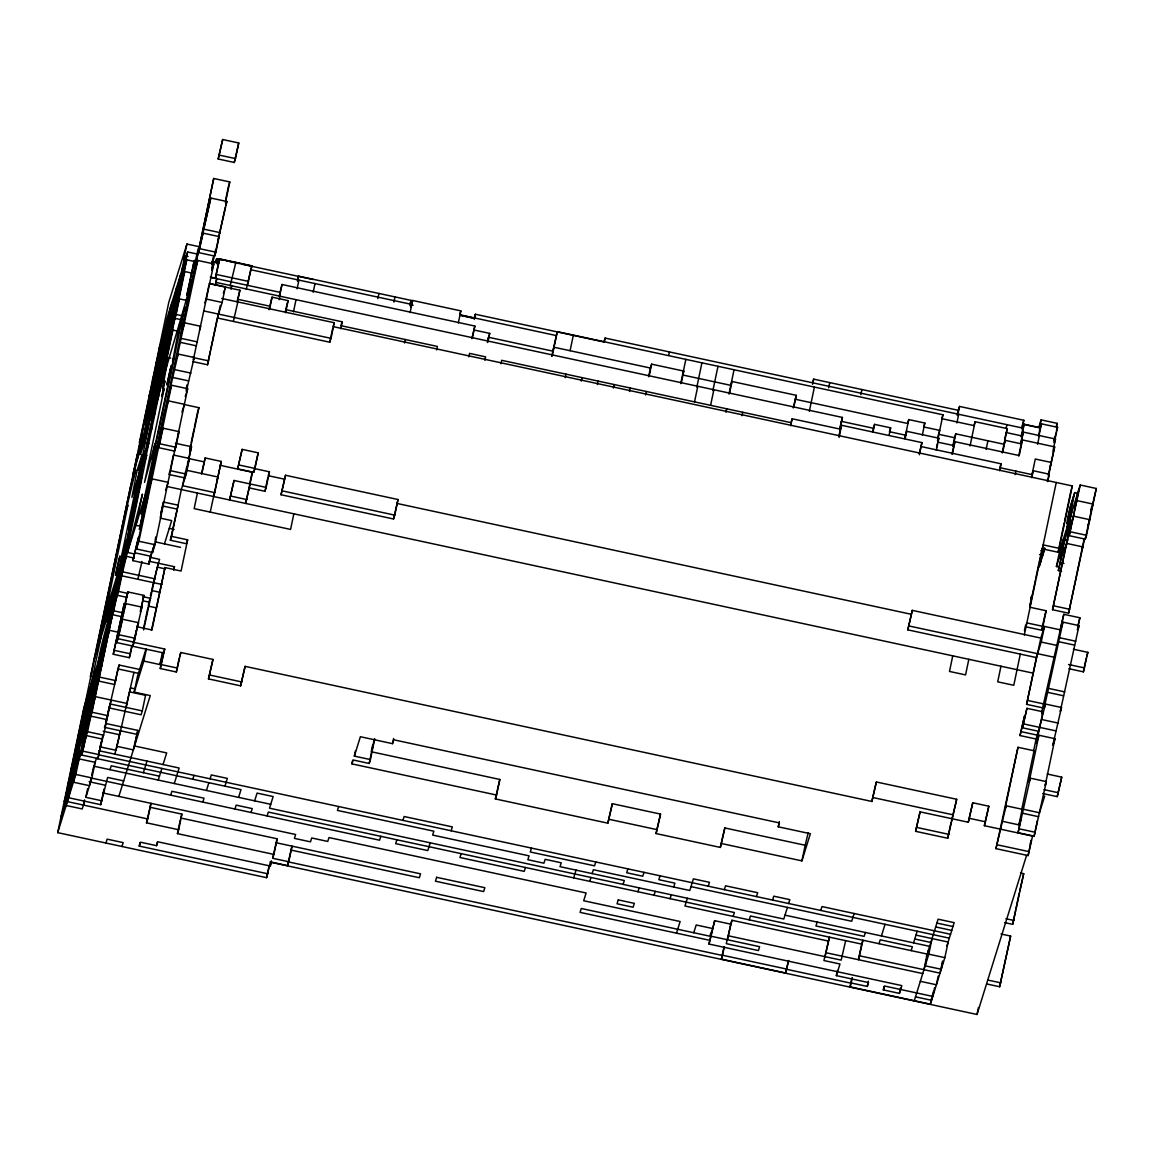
<?xml version="1.0" encoding="UTF-8"?>
<svg xmlns="http://www.w3.org/2000/svg" width="1154" height="1154" viewBox="0 0 1154 1154"><rect width="100%" height="100%" fill="white"/><g stroke="black" fill="none" stroke-linecap="round" stroke-linejoin="round"><path stroke-width="1.5" d="M270.007 863.394L266.617 877.675L57.7 832.64L83.838 707.835L106.788 634.152M65.446 797.558L130.806 485.546L135.638 470.039L125.483 512.866L127.892 505.12L99.691 641.638M134.08 469.952L160.218 345.147M69.918 778.084L79.727 731.275M96.07 653.279L102.605 622.078L101.393 625.958M132.018 481.665L135.278 466.072M71.13 774.204L74.39 758.596M77.664 743.003L80.939 727.395M133.215 477.785L139.764 446.584M152.833 384.181L162.627 337.386M65.792 801.525L85.41 707.921L96.272 673.027L99.547 657.419M137.701 458.311L140.961 442.718M154.045 380.315L167.114 317.913L187.64 251.976L197.291 254.068M67.004 797.645L100.903 637.758M86.622 704.041L80.073 735.242L81.285 731.362M138.898 454.431L142.173 438.837M161.776 345.234L145.447 423.229L149.068 411.603L145.793 427.196L138.552 450.464L148.361 403.669L147.149 407.55M68.216 793.764L74.75 762.563M146.645 419.349L149.919 403.756M153.179 388.148L162.988 341.353M69.428 789.884L66.153 805.492L82.222 808.954L84.646 801.193M92.306 680.687L85.757 711.888L78.515 735.156M144.596 431.077L147.856 415.483M151.131 399.875L170.734 306.272M77.174 754.817L67.365 801.612L147.712 818.936L150.986 803.328L146.515 822.816L178.654 829.74L181.914 814.133L149.775 807.209M90.243 692.414L93.503 676.807M162.137 349.2L165.411 333.593M168.672 317.999L171.946 302.391M75.111 766.53L68.576 797.731L100.715 804.67L107.61 777.435L123.68 780.897M78.371 750.937L81.645 735.329M84.906 719.735L88.18 704.128L96.633 676.98L112.977 598.984M153.54 392.115L140.471 454.517L145.303 439.01L148.563 423.417M86.117 715.855L95.926 669.06M154.751 388.249L158.011 372.641M74.26 774.377L77.52 758.784M149.414 415.57L152.689 399.962M75.457 770.497L78.732 754.904M98.335 661.3C104.495 625.482 118.833 591.8 126.262 556.329L134.297 558.06M153.9 396.082L160.435 364.88M173.504 302.478L176.778 286.884M83.203 735.415L86.478 719.822M151.838 407.809L158.372 376.608M161.647 361.014L164.907 345.407M107.293 622.338L110.553 606.744M149.775 419.537L156.309 388.335L150.28 407.723M159.584 372.728L169.378 325.933M57.7 832.64L75.818 774.464L82.352 743.263L92.017 712.249L127.964 540.635M85.627 727.669L92.161 696.468M111.765 602.864L154.247 400.049M170.59 322.053L164.056 353.254L151.982 392.028M173.865 306.445L180.399 275.243M199.786 246.826L186.934 244.042L183.659 259.65L184.871 255.77L188.088 256.462M86.824 723.789L93.373 692.588M155.458 396.183L184.02 263.617M181.611 271.378L184.871 255.77M84.776 735.516L88.036 719.908M91.31 704.315L94.57 688.707M114.188 595.103L99.908 661.386M176.273 298.698L151.333 419.623L156.165 404.116M179.548 283.091L182.808 267.497M82.713 747.229L85.973 731.636M89.247 716.028L95.782 684.827M105.591 638.032L115.386 591.223M157.882 388.422L164.416 357.221M83.91 743.349L87.185 727.756M90.459 712.148L126.406 540.548L118.66 575.63L102.951 626.045M178.697 290.938L155.819 400.149L159.44 388.509L152.905 419.71L155.314 411.949M81.862 755.077L86.334 735.603L102.403 739.065L97.931 758.539L81.862 755.077L88.396 723.875M91.656 708.282L170.1 333.867M186.443 255.856L183.169 271.464L186.789 259.823L194.824 261.554M102.677 657.592L174.571 314.378M184.38 267.584L187.64 251.976M60.974 817.032L87.545 731.723L142.245 474.352L131.239 525.041M162.714 372.915L185.578 263.703M163.911 369.035L186.789 259.823M145.519 458.758L184.727 271.551L192.761 273.282M122.483 616.842L112.832 614.765L123.839 564.075M166.335 361.274L172.869 330.073L177.687 331.111M165.267 349.373L176.129 314.479L179.404 298.872L187.438 300.603M106.442 630.185L118.516 591.411L121.79 575.803L161.964 584.458M125.05 560.209L146.717 454.878L144.308 462.639C153.482 399.976 175.812 340.747 191.694 279.831M164.272 373.002L167.532 357.394L170.749 358.086M166.681 365.241L162.57 388.682L164.979 380.935L161.719 396.529L164.128 388.768L144.524 482.372L155.04 443.511L151.765 459.104L152.977 455.239L173.792 357.754L172.581 361.635L179.966 322.586M144.322 514.453L141.105 513.761L144.38 498.153M183.601 310.945L180.327 326.553L181.539 322.673M184.799 307.065L141.105 513.761M113.265 654.246L124.271 603.571L113.265 654.246L129.335 657.708L132.349 645.173M132.869 560.642L138.552 537.288L132.869 560.642L148.938 564.118L153.179 547.688M149.212 482.646L139.403 529.441L164.705 412.483M156.958 447.564L213.721 178.481L229.79 181.943L225.434 202.743M186.371 307.166L189.631 291.558M190.843 287.678L213.721 178.481M141.913 607.119L132.955 646.081L116.886 642.619L126.695 595.81L127.892 591.944L143.961 595.406L140.701 611L141.913 607.119L125.844 603.657L123.42 611.418M186.328 391.278L194.204 357.509L178.12 354.047L169.176 393.009L171.585 385.248L187.655 388.71L154.982 544.717L152.559 552.477L136.489 549.015L152.833 471.005L148 486.526L154.535 455.325L158.156 443.684M198.589 252.596L203.061 233.122L219.13 236.584L215.87 252.192L214.658 256.073L198.589 252.596L210.807 198.041L226.876 201.503L217.933 240.465M218.193 158.992L222.679 139.519L238.748 142.981L235.474 158.588L234.262 162.469L218.193 158.992L222.679 139.519M83.434 805.074L84.516 799.881M124.632 607.538L127.892 591.944M193.353 359.659L213.807 263.905L197.738 260.443L176.923 357.928L178.12 354.047M116.886 642.619L125.844 603.657M136.489 549.015L138.913 541.255L171.585 385.248M201.849 237.003L210.807 198.041M159.728 443.771L162.988 428.177L179.058 431.639L175.797 447.247L174.586 451.113L158.516 447.651L159.728 443.771L175.797 447.247M101.927 800.789L85.843 797.327L87.661 788.658M90.921 778.748L89.478 785.686L73.409 782.224L79.943 751.023L64.235 801.439M91.656 775.286L92.378 771.824M85.843 797.327L91.887 777.926L95.162 762.332L79.092 758.87M97.931 758.539L102.648 736.007M163.06 764.554L166.681 752.913L134.542 745.989L137.816 730.395L105.678 723.457L107.12 716.533M107.856 713.057L108.577 709.595M133.965 672.364L116.064 750.288L99.994 746.826L103.615 735.185L110.149 703.983L142.288 710.907L145.563 695.314L129.493 691.852L126.219 707.445M105.678 723.457L119.093 665.021L139.995 669.536M114.982 682.779L117.896 668.902L138.783 673.402M141.971 561.522L137.86 579.265M129.335 657.708L131.873 645.576M148.938 564.118L151.116 553.718M211.759 264.237L213.216 257.299M225.679 199.685L228.579 185.823M186.212 389.951L187.309 384.744L186.501 387.34M211.629 268.608L215.625 249.538M132.955 646.081L136.23 630.473M136.59 628.742L137.312 625.28M140.225 611.418L143.961 595.406M152.559 552.477L154.376 543.808M155.112 540.346L155.833 536.87M160.911 512.607L163.579 501.802L160.305 517.396M214.658 256.073L225.304 207.114M234.262 162.469L238.748 142.981M137.427 626.608L134.167 642.201L118.097 638.739L122.569 619.265L138.639 622.727L137.831 625.309M208.961 285.125L206.061 298.987L222.131 302.449L225.405 286.856L209.336 283.394M100.715 804.67L103.975 789.062M215.928 262.203L216.663 258.727L223.083 260.112M217.14 264.021L218.221 258.828L250.36 265.752M114.852 754.168L120.535 730.799M212.148 261.395L218.582 262.795L215.308 278.388L219.779 258.914L251.933 265.838L246.249 289.192M143.529 628.627L144.611 623.42M144.971 621.689L147.885 607.826M149.703 599.157L148.246 606.095L156.28 607.826M150.424 595.695L151.145 592.218M215.423 285.413L216.88 278.475L210.446 277.09M143.644 629.94L157.189 567.133L165.224 568.864M151.91 589.189L158.401 563.253M118.848 796.404L150.251 695.573L134.181 692.111L137.441 676.518L145.894 649.37M134.181 692.111L143.846 661.083L146.385 648.952M151.462 630.387L165.008 567.58L181.077 571.042L187.626 539.841L171.542 536.379L170.345 540.245L186.414 543.722L187.626 539.841M170.345 540.245L178.091 505.178L163.623 502.062M165.008 567.58L151.939 629.983L137.47 626.853M171.542 536.379L181.351 489.57L186.183 474.063L189.458 458.455L173.374 454.993L170.114 470.601L186.183 474.063M189.703 449.699L190.799 444.506M191.16 442.775L194.06 428.899M194.42 427.168L197.695 411.574M193.035 361.649L207.504 364.765L210.403 350.903M210.764 349.172L213.663 335.295M214.038 333.564L217.298 317.97L329.799 342.219L331.01 338.338L334.271 322.731L221.784 298.482M185.462 471.827L182.563 485.69L214.702 492.628L221.236 461.427L205.167 457.95L201.416 473.962M189.819 451.026L198.906 407.694L184.438 404.578M207.504 364.765L220.327 305.421M187.395 464.485L188.131 461.009M188.852 457.547L191.506 446.742L175.437 443.28M191.506 446.742L184.972 477.944L168.902 474.482L169.71 471.885M137.816 730.395L133.345 749.869L117.261 746.407M235.863 262.376L230.18 285.73M231.016 289.279L231.738 285.817M173.749 570.191L174.47 566.715L148.765 561.176M143.846 661.083L159.916 664.56L162.454 652.414M951.415 821.359L956.695 799.289L876.348 781.979L871.861 801.453L245.095 666.363L240.623 685.837L208.485 678.913L212.956 659.439L180.817 652.5L176.331 671.989L160.262 668.527L163.536 652.919L131.397 645.995M237.248 301.035L239.902 290.231L209.379 283.653M160.262 668.527L164.748 649.038L132.595 642.114M197.421 493.032L194.16 508.64L290.577 529.426L293.852 513.818M237.363 302.362L239.902 290.231M201.892 473.558L205.167 457.95M237.854 301.959L233.368 321.432M247.446 285.312L250.721 269.719L411.43 304.353M267.829 873.794L139.259 846.084L139.995 842.608M176.331 671.989L179.245 658.112M210.23 512.102L221.236 461.427M139.259 846.084L140.471 842.204L156.54 845.666L157.261 842.204M269.026 309.705L272.055 297.155L288.125 300.617L285.586 312.748M269.502 309.286L272.055 297.155M234.046 480.482L229.559 499.971L234.046 480.482L266.185 487.406L269.445 471.813L254.991 468.697M237.666 468.856L242.138 449.368L258.207 452.844L254.947 468.437L253.736 472.318L237.666 468.856L242.138 449.368M279.355 295.294L282.009 284.49L474.857 326.048L472.318 338.194M279.47 296.621L282.009 284.49M279.225 299.679L279.946 296.217M208.485 678.913L212.956 659.439M285.456 311.436L286.553 306.228M250.115 483.944L245.643 503.432L252.654 471.813M249.625 484.363L252.178 472.231L220.025 465.293M181.914 814.133L180.716 818.013L277.133 838.799L273.873 854.407L177.442 833.621L180.356 819.744M253.736 472.318L258.207 452.844M297.487 281.345L298.583 276.138L411.069 300.386L409.987 305.594M297.112 288.774L298.929 280.105M293.477 311.811L296.015 299.679M248.903 487.825L264.973 491.287L267.887 477.424M313.181 292.236L314.999 283.567M240.623 685.837L245.095 666.363M281.042 494.749L285.528 475.275L398.015 499.523L394.755 515.131L393.543 518.997L281.042 494.749L285.528 475.275M329.799 342.219L332.698 328.342M340.718 328.717L342.175 321.793L285.918 309.661M377.848 298.655L378.93 293.462M266.617 877.675L269.17 865.529M156.54 845.666L157.752 841.785L270.252 866.034L271.334 860.841M270.252 866.034L271.45 862.153L287.519 865.615L292.005 846.142L288.731 861.749L272.661 858.273L277.133 838.799M393.918 302.117L395 296.924M410.088 312.604L412.642 300.473L460.85 310.873L458.311 323.005M404.52 342.983L405.256 339.521M393.543 518.997L398.015 499.523M436.659 349.922L437.395 346.445L340.964 325.673L342.175 321.793M372.713 744.806L371.256 751.744L499.826 779.455L496.566 795.048L351.927 763.876L352.648 760.414M374.762 738.776L370.405 759.577L354.336 756.115L355.432 750.922M351.927 763.876L353.138 759.996L369.208 763.458L374.285 739.195M474.265 319.442L475.361 314.249L603.931 341.959L605.129 338.079L1022.978 428.134L1024.189 424.254L1040.259 427.73L1038.441 436.385M471.842 338.598L474.857 326.048M468.812 356.846L469.534 353.384L485.603 356.846L484.882 360.308M354.336 756.115L360.38 736.728L392.519 743.652L393.615 738.459M487.421 342.478L488.517 337.271L552.795 351.133L554.007 347.253L650.438 368.039L651.635 364.159L683.788 371.083L681.235 383.215M487.911 342.06L489.729 333.391L473.659 329.929M500.951 363.77L501.673 360.308L790.952 422.652L792.163 418.772L840.372 429.173L841.583 425.292L921.931 442.617L919.392 454.748M551.713 356.326L557.281 331.645L942.977 414.791L937.538 440.785M552.189 355.922L557.281 331.645M570.076 350.715L573.35 335.122M565.229 377.632L565.965 374.156M581.299 381.094L582.034 377.632M808.204 832.726L805.175 845.262L724.827 827.952L720.341 847.425L656.063 833.563L660.535 814.089L612.327 803.703L607.855 823.177L495.354 798.929L499.826 779.455M604.407 341.541L605.129 338.079M597.368 384.556L598.104 381.094M613.452 388.018L614.173 384.556M629.521 391.48L630.243 388.018M648.62 376.709L650.438 368.039M649.096 376.291L651.635 364.159M645.591 394.942L646.312 391.48M668.685 355.403L669.421 351.927M680.759 383.633L685.837 359.37M696.828 387.095L701.92 362.832M694.52 401.866L697.795 386.273M607.855 823.177L612.327 803.703M712.898 390.557L717.99 366.294M710.59 405.342L713.864 389.735M728.967 394.019L734.059 369.756M729.458 393.615L731.997 381.484L796.274 395.332L793.736 407.463M725.938 412.267L726.674 408.804M742.008 415.728L742.743 412.267M656.063 833.563L660.535 814.089M793.26 407.881L796.274 395.332M790.706 425.711L792.163 418.772M812.618 384.34L813.7 379.147L958.339 410.319L957.243 415.512M809.329 411.343L814.407 387.08M720.341 847.425L724.827 827.952M884.079 986.439L883.358 989.901L899.428 993.378L901.851 985.617L708.989 944.044L714.672 920.69L730.742 924.152L731.953 920.272L828.384 941.058L829.596 937.178L823.913 960.546L839.982 964.008L836.347 975.635L868.5 982.559L867.289 986.439L851.219 982.977L850.008 986.858L930.369 1004.182L944.852 957.647L948.126 942.039L915.987 935.115M708.989 944.044L714.672 920.69M828.687 387.802L829.769 382.609M788.745 960.46L785.73 972.995L721.438 959.147L723.976 947.016M721.438 959.147L724.467 946.597M727.482 939.76L730.742 924.152M711.412 936.298L759.62 946.684L758.409 950.564L726.27 943.64L731.953 920.272M839.766 428.264L842.434 417.445L215.668 282.355L216.88 278.475M839.896 429.577L842.434 417.445M838.915 436.097L840.372 429.173M839.045 437.424L841.583 425.292M860.826 394.726L861.908 389.533M721.553 843.545L801.915 860.87L810.368 833.722L778.229 826.798L779.311 821.59M872.64 431.726L874.573 424.369L890.643 427.846L889.2 434.769M873.116 431.307L874.573 424.369M801.915 860.87L805.175 845.262M785.73 972.995L788.269 960.864M904.779 438.65L908.775 419.58L924.844 423.042L922.306 435.173M905.27 438.231L906.712 431.307L938.866 438.231L936.312 450.363M919.276 453.421L921.931 442.617M825.11 956.666L828.384 941.058M937.784 437.727L938.505 434.265L954.574 437.727L955.786 433.846L1003.994 444.247L1005.206 440.366L1021.276 443.828L1022.487 439.948L1054.626 446.872L1048.452 476.342M936.558 447.305L937.293 443.843M871.861 801.453L876.348 781.979M1044.485 626.449L1041.211 642.042L1036.379 657.564L907.809 629.853L912.295 610.365L1040.85 638.075L1044.485 626.449L1060.555 629.911M907.809 629.853L912.295 610.365M836.347 975.635L837.443 970.442M845.666 940.64L841.179 960.128L728.693 935.88M957.733 415.108L959.551 406.439L1023.829 420.287L1022.011 428.956M956.882 422.955L958.7 414.286M952.757 446.396L954.574 437.727M953.233 445.978L955.786 433.846M951.906 454.243L954.935 441.693L1019.213 455.556L1022.487 439.948M952.382 453.825L954.935 441.693M850.008 986.858L851.825 978.188M851.219 982.977L852.301 977.784M861.735 944.116L858.461 959.71L862.932 940.236L861.735 944.116L684.957 906.005L687.366 898.245M970.038 445.978L975.116 421.715L1007.269 428.639L1002.177 452.902M867.289 986.439L868.371 981.246M986.107 449.44L987.925 440.77M956.695 799.289L947.737 838.251L915.598 831.327L920.084 811.839L968.293 822.239L972.764 802.751L988.834 806.228L984.362 825.701L1032.57 836.087L1028.099 855.576L995.96 848.637L1006.115 805.809L1022.184 809.271L1018.924 824.879L1002.855 821.403M915.598 831.327L920.084 811.839M952.757 655.833L949.497 671.44L965.566 674.902L968.826 659.309M1006.187 428.134L1006.908 424.672M1004.6 439.458L1007.269 428.639M1002.667 452.498L1005.206 440.366M999.624 470.745L1001.081 463.807L920.733 446.483M899.428 993.378L900.524 988.17M1021.896 427.644L1022.617 424.167L1038.701 427.629L1041.11 419.883L1057.179 423.345L1056.458 426.807M1021.16 436.803L1022.978 428.134M1021.651 436.4L1024.189 424.254M1020.67 442.92L1023.338 432.101L1055.477 439.039L1052.938 451.171M1020.785 444.232L1023.338 432.101M1018.737 455.96L1021.276 443.828M1015.217 474.611L1015.938 471.149M947.737 838.251L951.011 822.658M923.95 969.692L927.225 954.084L750.446 915.987L749.234 919.868M928.436 950.204L925.162 965.811L941.231 969.273L942.688 962.335M914.285 1000.706L928.782 954.17L932.057 938.577M1039.653 426.807L1041.11 419.883M1038.917 435.981L1041.471 423.85L1057.54 427.312L1054.266 442.905L1055.477 439.039M1037.59 444.232L1039.408 435.563M1001.081 463.807L999.869 467.687L1032.022 474.611L1035.282 459.018L1051.352 462.48L1050.154 466.36M1031.777 477.669L1033.219 470.731L1049.289 474.207L1047.846 481.131M968.293 822.239L972.764 802.751M1000.965 666.233L997.705 681.826L1013.775 685.288L1020.309 654.102M930.369 1004.182L932.172 995.513M933.384 991.632L931.566 1000.302L915.497 996.84M934.596 987.752L932.778 996.421L884.57 986.035L883.358 989.901M938.216 976.125L936.399 984.78L920.329 981.318M942.573 961.022L940.02 973.154L859.672 955.829M1054.035 440.265L1054.756 436.803M1054.15 441.593L1055.968 432.923M1048.337 475.03L1054.626 446.872M1047.356 481.55L1048.092 478.073L1047.284 480.67M1024.435 630.647L1025.517 625.454M1030.969 599.445L1031.69 595.983M1030.075 604.581L1031.892 595.911M1030.003 605.965L1035.441 579.972M1035.802 578.241L1038.715 564.364M1039.076 562.633L1043.187 544.89L1059.257 548.352L1072.326 485.949L333.073 326.611L334.271 322.731M984.362 825.701L988.834 806.228M1024.305 635.032L1056.256 482.487M1041.687 554.814L1039.148 566.946L1044.788 548.842M1040.36 563.065L1041.802 556.141M1044.226 548.381L1042.769 555.319L1039.552 554.612M1044.702 547.962L1043.981 551.439L1040.764 550.746M1030.118 607.292L1046.188 610.754L1042.913 626.362L1026.844 622.9L1025.632 626.766L1041.716 630.228L1044.615 616.366M1041.975 548.77L1058.045 552.232L1064.219 522.762M1064.579 521.031L1071.128 489.83M995.96 848.637L1017.987 747.287L1034.056 750.749L1021.708 809.69M1020.035 735.56L1024.521 716.086L1020.035 735.56L1036.104 739.022L1038.052 731.679M1077.346 629.911L1079.884 617.779L1063.815 614.303L1042.653 707.82L1026.584 704.358L1037.114 654.087M1017.987 747.287L1004.903 809.69L1006.115 805.809M1026.584 704.358L1040.85 638.075M1052.895 744.719L1061.492 707.503L1045.423 704.041L1038.528 731.275L1022.458 727.799L1026.93 708.325L1043 711.787L1036.465 742.988L1038.889 735.242L1054.958 738.704L1045.149 785.499L1046.361 781.619L1030.291 778.157L1029.079 782.037L1038.889 735.242M1059.646 567.22L1056.429 566.527L1059.689 550.934L1080.231 485.012L1096.3 488.474L1086.491 535.268L1085.294 539.149L1069.21 535.687L1079.019 488.878M1022.458 727.799L1026.93 708.325M1060.05 554.901L1063.324 539.293M1067.796 519.819L1071.056 504.211M1069.008 515.939L1072.268 500.346M1063.671 543.26L1060.411 558.868L1064.031 547.227L1058.348 570.581L1061.565 571.273M1066.945 527.666L1073.48 496.465M1058.348 570.581L1074.691 492.585L1077.894 493.277M1067.291 531.633L1070.566 516.026M1068.503 527.753L1071.777 512.145M1084.688 538.24L1068.59 613.192L1052.52 609.716L1068.864 531.72M1052.52 609.716L1070.075 527.84M1077.807 492.758L1074.547 508.366L1076.956 500.605L1093.026 504.067L1091.02 510.53M1069.21 535.687L1080.231 485.012M269.892 862.067L977.02 1014.481L978.462 1007.543M1033.566 751.153L1036.104 739.022M1041.557 713.028L1042.653 707.82M1060.064 630.315L1063.815 614.303M1046.361 781.619L1034.143 836.174L1018.073 832.712L1021.333 817.119L1018.924 824.879M1061.492 707.503L1060.281 711.383L1079.033 625.612L1062.964 622.15L1044.211 707.907L1045.423 704.041M1018.073 832.712L1030.291 778.157M1068.59 613.192L1074.763 583.722M1075.124 581.991L1081.659 550.79M1082.034 549.044L1084.212 538.644M1090.977 510.097L1091.698 506.62M1085.294 539.149L1088.554 523.555L1087.746 526.137M1088.914 521.81L1091.828 507.948M1092.189 506.217L1096.3 488.474M986.757 983.973L999.624 986.742L1010.63 936.067L1000.994 933.99M1004.658 922.609L1012.693 924.34L1015.592 910.477M1015.967 908.746L1019.227 893.138M1019.588 891.407L1023.699 873.665L1020.497 872.972M999.624 986.742L1010.63 936.067M1012.693 924.34L1023.699 873.665M1028.099 855.576L1031.373 839.968L1030.161 843.848M1077.591 626.853L1079.884 617.779M1034.143 836.174L1037.403 820.581M1042.783 793.519L1057.237 796.635L1061.723 777.147L1047.255 774.031M1068.921 668.714L1083.39 671.83L1086.289 657.968M1057.237 796.635L1061.723 777.147M1083.39 671.83L1087.861 652.356L1073.393 649.226M186.934 244.042L168.816 302.218L139.403 442.617L140.615 438.751M159.007 349.027L180.745 279.21M155.747 364.621L184.727 271.551M152.472 380.214L180.255 291.024M149.212 395.822L167.33 337.646M172.162 322.139L179.404 298.872M143.875 423.143L172.869 330.073M198.228 248.629L193.757 268.117L194.968 264.237M159.93 376.694L164.762 361.188M167.186 353.427L168.397 349.547M137.34 454.344L90.387 676.633L91.584 672.753M147.005 423.316L167.532 357.394M197.738 260.443L188.434 295.438M132.869 473.818L150.986 415.656M157.377 400.236L158.588 396.356M185.159 311.032L188.78 299.405L181.034 334.487L184.669 322.846L200.738 326.308L199.527 330.188M150.482 427.47L151.693 423.59M147.222 443.064L148.433 439.184M150.842 431.437L152.054 427.557M228.982 184.525L229.79 181.943M145.159 454.791L148.779 443.15M225.665 205.383L226.876 201.503M137.413 489.873L138.624 485.993M137.773 493.84L138.985 489.96M135.71 505.553L133.301 513.314L103.874 653.712L100.254 665.353M163.493 416.363L168.325 400.856L184.395 404.318L181.971 412.079M127.604 536.668L128.815 532.787M130.027 528.921L132.436 521.161M160.218 431.971L161.43 428.091M211.788 270.368L212.596 267.786M213 266.502L213.807 263.905M106.226 610.437L129.176 536.754M161.791 432.058L162.988 428.177M216.663 258.727L215.452 262.607L212.235 261.915M119.872 571.749L125.901 552.362M218.221 258.828L217.01 262.694L212.192 261.655M204.849 302.867L205.657 300.285M93.647 661.026L146.789 490.407L143.529 506L145.938 498.239M217.774 265.377L219.779 258.914M148.361 490.493L151.982 478.852L168.051 482.314L166.84 486.195M146.298 502.206L147.51 498.34L143.024 517.814M108 630.272L111.621 618.645M193.396 360.106L194.204 357.509M103.528 649.745L104.74 645.879M105.937 641.999L107.149 638.119M108.361 634.238L109.572 630.358L117.607 632.089M185.246 396.471L186.054 393.889M186.458 392.591L187.655 388.71M76.453 746.883L78.876 739.123M101.826 665.44L82.497 727.496L79.222 743.089L96.143 688.794L92.868 704.402L67.509 785.831M70.769 770.237L75.601 754.73M94.08 700.521L95.292 696.641L127.43 703.565M177.86 435.52L179.058 431.639M223.386 293.318L224.193 290.736M224.597 289.438L225.405 286.856M217.702 316.672L222.131 302.449M165.642 490.075L166.436 487.493M198.099 410.276L198.906 407.694M118.299 667.618L119.093 665.021M111.361 700.103L108.938 707.864L141.076 714.788L142.288 710.907M105.274 724.755L104.466 727.337L136.605 734.276M186.227 468.798L187.035 466.216M188.246 462.336L189.458 458.455M92.738 770.093L96.359 758.452L240.998 789.624L238.589 797.385M157.593 565.835L159.613 559.373L149.962 557.295M164.445 543.866L171.686 520.598L160.435 518.175M251.125 268.42L251.933 265.838M129.883 690.554L130.69 687.972L135.523 689.01M110.019 769.675L111.231 765.794L159.44 776.18M173.663 569.297L174.47 566.715M216.764 480.901L217.976 477.02L185.823 470.096M159.916 664.56L164.748 649.038M213.49 496.494L214.702 492.628M105.908 843.026L107.12 839.146L123.189 842.622L121.978 846.488M286.913 304.497L288.125 300.617M143.37 772.718L146.991 761.092M179.606 656.381L180.817 652.5M297.371 280.018L298.583 276.138M158.228 780.061L161.863 768.434M146.515 822.816L147.712 818.936M269.445 471.813L268.247 475.693L284.317 479.155M264.973 491.287L266.185 487.406M170.677 795.164L171.888 791.283L204.027 798.207L202.815 802.088M174.297 783.523L179.13 768.016L98.782 750.691M192.79 779.239L194.002 775.358M177.442 833.621L178.654 829.74M206.451 790.461L208.86 782.7M210.071 778.82L211.283 774.94L227.352 778.402L224.929 786.162M234.969 809.012L236.166 805.146L252.25 808.608L251.038 812.488M254.659 800.847L257.068 793.086L273.152 796.563L269.517 808.189L783.797 919.031L787.417 907.405M410.276 302.968L411.069 300.386M410.622 306.935L412.642 300.473M267.108 815.95L268.319 812.07L734.377 912.525L733.165 916.406M272.661 858.273L273.873 854.407M287.519 865.615L288.731 861.749M460.042 313.455L460.85 310.873M474.15 318.115L475.361 314.249M338.641 806.531L337.43 810.411L433.861 831.197L432.649 835.078L529.066 855.85L527.868 859.73L543.938 863.192L545.15 859.326L561.219 862.788L560.007 866.668L624.285 880.516L623.088 884.397M487.709 339.853L488.517 337.271M488.921 335.987L489.729 333.391M369.208 763.458L370.405 759.577M392.519 743.652L393.73 739.786L779.426 822.917L778.229 826.798M380.806 836.318L379.608 840.199L91.931 778.185M396.875 839.78L395.678 843.661L427.817 850.585L430.226 842.824M402.919 820.393L404.131 816.513L452.339 826.899L451.127 830.779M461.167 853.628L459.956 857.509L524.248 871.371L525.445 867.491M495.354 798.929L496.566 795.048M531.489 848.103L530.277 851.984L594.57 865.832L595.767 861.951M683.788 371.083L682.577 374.963L730.785 385.349L731.997 381.484M573.668 877.877L576.077 870.13M589.737 881.353L590.935 877.473M592.146 873.592L593.358 869.712L689.789 890.499L693.41 878.858L709.479 882.32L708.267 886.2M627.92 868.89L626.709 872.756L642.778 876.232L643.99 872.352M637.946 891.739L639.157 887.859M812.488 383.013L813.7 379.147M654.015 895.201L655.227 891.321M660.059 875.814L658.847 879.694L674.917 883.156L673.705 887.037M670.085 898.663L671.296 894.783M676.489 933.153L680.124 921.512L583.693 900.74L586.117 892.98L328.977 837.559L327.765 841.439L311.695 837.977L310.484 841.843L294.414 838.381L295.626 834.515L102.778 792.942M693.77 932.735L696.194 924.989L712.263 928.451M711.052 932.331L709.84 936.197L581.284 908.486L580.073 912.367L708.643 940.077M724.337 889.662L725.549 885.796L757.688 892.72L756.476 896.6M890.643 427.846L889.431 431.711L905.515 435.173M908.775 419.58L907.563 423.46L795.077 399.212M904.707 437.77L906.712 431.307M772.56 900.062L773.757 896.182L789.826 899.644L788.629 903.524M924.844 423.042L923.633 426.922L939.717 430.384L938.909 432.966M942.977 414.791L941.765 418.657L973.918 425.595L975.116 421.715M938.866 438.231L937.654 442.112L953.723 445.574M957.531 412.901L959.551 406.439M817.147 922.089L815.936 925.97L864.144 936.356L865.356 932.475M820.768 910.448L821.98 906.568L950.535 934.278M854.119 913.506L851.695 921.253L690.986 886.618M1023.021 422.883L1023.829 420.287M879.016 943.698L880.213 939.818L912.367 946.742L911.155 950.622M881.425 935.937L885.046 924.311M1039.451 430.312L1041.471 423.85M1032.022 474.611L1033.219 470.731M1056.372 425.927L1057.179 423.345M1056.328 431.192L1057.54 427.312M1048.496 476.79L1049.289 474.207M913.564 942.861L917.185 931.235M1031.056 598.06L1031.849 595.478M1071.518 488.531L1072.326 485.949M926.417 956.68L938.101 919.19L954.17 922.652L946.915 945.919M1074.691 492.585L1069.859 508.092L1066.584 523.7L1071.417 508.178M1058.045 552.232L1059.257 548.352M1056.429 566.527L1070.926 519.992L1067.652 535.6L1073.696 516.213L1089.765 519.675L1088.958 522.257M1065.589 547.313L1066.801 543.447L1082.87 546.909L1082.063 549.492M1044.976 614.635L1046.188 610.754M1041.716 630.228L1042.913 626.362M1059.747 632.493L1062.964 622.15M1042.192 714.369L1043 711.787M1077.836 629.493L1079.033 625.612M1052.938 745.167L1054.958 738.704M1086.65 656.222L1087.861 652.356M1039.898 811.435L1044.731 795.928M977.02 1014.481L1026.541 855.489M219.404 155.126L235.474 158.588M204.272 229.242L220.342 232.704M199.801 248.73L215.87 252.192M226.299 260.804L239.152 263.588M242.369 264.28L313.08 279.513M459.638 314.739L556.069 335.525M1006.057 432.519L1022.127 435.981M459.681 314.999L472.549 317.768M409.915 304.526L413.118 305.219M459.725 315.258L472.592 318.028M216.519 274.508L248.658 281.432M210.49 277.349L279.6 292.25M841.223 421.325L873.362 428.249M237.71 299.275L269.848 306.199M204.042 310.974L331.01 338.338M176.129 314.479L182.563 315.864M174.932 318.345L181.351 319.73M181.394 338.454L197.464 341.916M1070.422 531.806L1086.491 535.268M180.183 342.334L196.252 345.796M1064.882 539.38L1068.099 540.072M192.631 357.423L208.701 360.885M174.86 369.655L190.929 373.117M1060.757 562.835L1063.974 563.527M172.436 377.401L188.52 380.878M1053.732 605.85L1069.801 609.312M1059.704 637.758L1075.773 641.22M238.878 464.975L254.947 468.437M1058.492 641.638L1074.562 645.1M1041.211 642.042L1057.28 645.504M187.886 458.369L203.955 461.831M396.817 503.404L911.083 614.245M282.254 490.883L394.755 515.131M909.02 625.973L1053.66 657.145M1068.517 664.488L1084.587 667.95M230.771 496.09L246.841 499.552M166.883 486.454L1033.119 673.157M1048.683 688.433L1064.753 691.895M1047.486 692.313L1063.555 695.775M162.411 505.928L176.879 509.044M1027.781 700.478L1043.851 703.94M169.277 528.359L174.095 529.397M1042.149 719.634L1058.218 723.096M140.745 526.339L135.927 525.301L142.461 494.1L127.474 552.449L133.893 553.833M1023.67 723.933L1055.809 730.857M154.795 541.789L180.514 547.328M138.913 541.255L154.982 544.717M1021.247 731.679L1037.316 735.141M135.292 552.896L151.362 556.358M122.988 571.922L155.141 578.861M151.506 590.487L159.54 592.218M1043.981 789.639L1058.449 792.755M118.516 591.411L128.166 593.488M142.62 596.604L150.655 598.335M117.304 595.276L126.954 597.368M143.024 600.83L149.457 602.215M114.044 610.884L123.68 612.962M1023.757 809.358L1039.826 812.82M1022.545 813.238L1038.614 816.7M119.295 634.859L135.379 638.321M1019.27 828.846L1035.34 832.308M873.073 797.573L953.42 814.897M969.504 818.359L985.574 821.821M114.462 650.38L130.546 653.842M161.473 664.646L177.543 668.108M209.682 675.032L241.835 681.956M916.81 827.447L948.949 834.371M997.157 844.771L1029.31 851.695M99.763 677.167L115.833 680.629M98.552 681.048L114.621 684.51M609.052 819.297L657.275 829.697M92.017 712.249L108.087 715.711M90.805 716.115L106.875 719.591M1005.87 918.728L1013.904 920.459M103.254 731.218L119.324 734.68M87.545 731.723L103.615 735.185M936.889 923.07L952.959 926.532M935.678 926.936L951.747 930.412M83.059 751.196L99.143 754.658M99.186 754.918L949.338 938.159M914.776 938.995L930.845 942.457M93.95 766.213L270.728 804.309M784.994 915.151L929.634 946.338M928.782 954.17L944.852 957.647M75.818 774.464L91.887 777.926M89.118 781.72L105.187 785.182M987.968 980.092L1000.821 982.862M826.322 952.786L922.753 973.572M275.936 842.68L420.575 873.852L419.364 877.732L290.794 850.022M722.649 955.267L786.927 969.129M287.173 861.649L721.091 955.18M786.97 969.374L849.647 982.891M103.802 618.198L100.542 633.791L105.014 614.317L103.802 618.198M137.196 470.125L131.873 497.446L139.115 474.179L142.389 458.585L138.768 470.212L142.029 454.618L137.196 470.125M118.804 559.849L115.53 575.457L120.002 555.968L118.804 559.849M137.066 485.906L128.469 528.821L144.798 450.825L137.066 485.906M170.172 369.381L166.897 384.989L171.369 365.501L170.172 369.381M193.396 264.151L186.861 295.352L194.608 260.27L193.396 264.151M436.645 877.314L435.433 881.194L483.641 891.58L484.853 887.714L436.645 877.314M618.255 899.904L617.044 903.784L633.113 907.246L634.325 903.366L618.255 899.904"/></g></svg>
